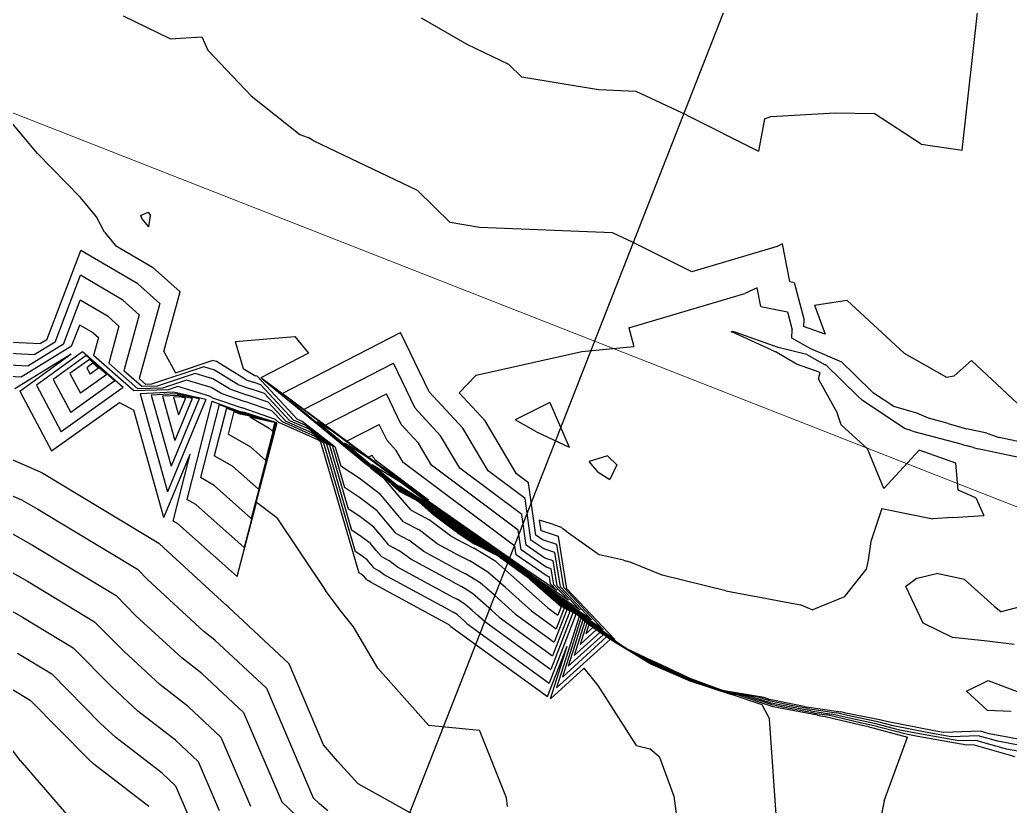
# Model space of a CAD drawing. Header units: metres. Extents: x -1120501 to 1198934, y -4928884 to 66998.
# Drawn here: x 118.3 to 221.1, y -720.7 to -639.2 of the extents above; entities that cross this region are included whole.
import ezdxf

# ---------------------------------------------------------------- set-up
doc = ezdxf.new("R2010")
doc.units = ezdxf.units.M
doc.layers.add('CL', color=5, linetype='Continuous')
doc.layers.add('Cross Sections', color=10, linetype='Continuous')
doc.layers.add('SURF2CONTOURS', color=7, linetype='Continuous', lineweight=0)

msp = doc.modelspace()

# ---------------------------------------------------------------- linework, layer by layer
at = {"color": 7, "lineweight": 0}
msp.add_circle((-684.64, 190.5), 66807.04, dxfattribs=at)
at = {"layer": 'CL', "linetype": 'Continuous', "lineweight": 0}
msp.add_lwpolyline([(-1067.58, 367.8), (-1082.93, 319.26), (-1104.11, 221.68), (-1108.39, 149.1), (-1119.85, 75.24), (-1093.53, -4.65), (-914.22, -147.32), (-825.87, -265.54), (-744.42, -314.86), (-442.72, -367.63), (-277.08, -412.37), (-43.5, -540.29), (86.31, -636.55), (247.28, -699.7), (413.51, -706.37), (555.05, -769.61), (597.29, -868.97), (635.37, -929.41), (778.63, -1023.65), (803.38, -1108.38), (824.32, -1155.97), (872.87, -1163.59)], dxfattribs=at)
at = {"layer": 'Cross Sections', "linetype": 'Continuous', "lineweight": 30}
msp.add_line((123.2, -812.15), (294.87, -374.62), dxfattribs=at)
at = {"layer": 'SURF2CONTOURS', "color": 4, "linetype": 'Continuous', "lineweight": -3}
for p, q in [((216.13, -652.67, 244), (217.89, -636.64, 244)), ((164.76, -641.72, 244), (160.02, -639, 244)), ((169.09, -643.79, 244), (164.76, -641.72, 244)), ((169.09, -643.79, 244), (170.45, -645.12, 244)), ((178.38, -646.44, 244), (170.45, -645.12, 244)), ((182.28, -646.6, 244), (178.38, -646.44, 244)), ((187.54, -649.04, 244), (182.28, -646.6, 244)), ((187.54, -649.04, 244), (195, -652.78, 244)), ((195.62, -649.45, 244), (196.27, -649.18, 244)), ((196.27, -649.18, 244), (202.93, -648.82, 244)), ((202.93, -648.82, 244), (206.98, -648.87, 244)), ((211.85, -652.07, 244), (206.98, -648.87, 244)), ((195.62, -649.45, 244), (195, -652.78, 244)), ((211.85, -652.07, 244), (216.13, -652.67, 244)), ((130.86, -659.46, 243), (131.67, -659.11, 243)), ((130.86, -659.46, 243), (131.02, -659.76, 243)), ((131.67, -659.11, 243), (131.91, -659.46, 243)), ((131.74, -660.63, 243), (131.91, -659.46, 243)), ((131.74, -660.63, 243), (131.02, -659.76, 243)), ((121.15, -672.37, 244), (124.69, -663.08, 244)), ((130.58, -666.54, 244), (124.69, -663.08, 244)), ((130.58, -666.54, 244), (132.87, -668.58, 244)), ((181.54, -671.13, 243), (193.56, -667.54, 243)), ((194.86, -666.96, 243), (193.56, -667.54, 243)), ((195.24, -668.91, 243), (194.86, -666.96, 243)), ((122.87, -672.81, 245), (124.61, -668.25, 245)), ((127.51, -669.95, 245), (124.61, -668.25, 245)), ((132.87, -668.58, 244), (130.72, -676.36, 244)), ((195.24, -668.91, 243), (197.99, -669.45, 243)), ((197.99, -669.45, 243), (198.49, -671.32, 243)), ((127.51, -669.95, 245), (128.63, -670.95, 245)), ((128.63, -670.95, 245), (127.57, -674.77, 245)), ((181.54, -671.13, 243), (182.05, -673.04, 243)), ((198.43, -672.2, 243), (198.49, -671.32, 243)), ((115.58, -672.5, 244), (120.51, -672.75, 244)), ((122.87, -672.81, 245), (119.17, -675.08, 245)), ((121.15, -672.37, 244), (120.51, -672.75, 244)), ((140.68, -672.52, 243), (146.9, -672.01, 243)), ((140.68, -672.52, 243), (141.54, -675.33, 243)), ((146.9, -672.01, 243), (148.3, -673.74, 243)), ((200.42, -673.28, 243), (198.43, -672.2, 243)), ((117.83, -677.4, 246), (123.68, -673.81, 246)), ((118.35, -677.68, 246), (123.68, -673.81, 246)), ((125.22, -674, 245), (121.82, -676.47, 245)), ((128.22, -676.62, 245), (125.22, -674, 245)), ((148.3, -673.74, 243), (143.34, -676.29, 243)), ((165.69, -676.03, 243), (176.67, -673.56, 243)), ((176.67, -673.56, 243), (182.05, -673.04, 243)), ((203.63, -674.68, 243), (200.42, -673.28, 243)), ((119.17, -675.08, 245), (114.34, -674.83, 245)), ((125.94, -674.79, 244), (125.29, -675.26, 244)), ((126.51, -675.29, 244), (125.94, -674.79, 244)), ((130.61, -677.45, 245), (127.57, -674.77, 245)), ((147.8, -679.58, 244), (157.12, -674.78, 244)), ((159.37, -679.44, 244), (157.12, -674.78, 244)), ((204.9, -675.92, 243), (203.63, -674.68, 243)), ((125.29, -675.26, 244), (125.64, -675.92, 244)), ((126.51, -675.29, 244), (125.64, -675.92, 244)), ((137.43, -675.17, 244), (132.03, -676.97, 244)), ((138.56, -675.51, 244), (137.43, -675.17, 244)), ((140.96, -676.98, 244), (138.56, -675.51, 244)), ((141.54, -675.33, 243), (142.72, -676.05, 243)), ((142.72, -676.05, 243), (142.84, -676.09, 243)), ((142.97, -676.14, 243), (142.84, -676.09, 243)), ((165.69, -676.03, 243), (163.94, -677.85, 243)), ((204.9, -675.92, 243), (206.92, -677.89, 243)), ((121.82, -676.47, 245), (123.64, -679.9, 245)), ((128.22, -676.62, 245), (123.64, -679.9, 245)), ((131.43, -676.99, 244), (130.72, -676.36, 244)), ((132.03, -676.97, 244), (131.43, -676.99, 244)), ((135.65, -676.53, 245), (133.17, -677.36, 245)), ((138.21, -677.3, 245), (135.65, -676.53, 245)), ((140.96, -676.98, 244), (142.27, -677.43, 244)), ((147.15, -680.61, 243), (142.97, -676.14, 243)), ((174.48, -699.38, 243), (143.34, -676.29, 243)), ((143.61, -676.5, 243), (143.47, -676.41, 243)), ((154.25, -685.27, 243), (143.47, -676.41, 243)), ((176.17, -700.67, 243), (143.61, -676.5, 243)), ((118.35, -677.68, 246), (121.64, -683.88, 246)), ((133.17, -677.36, 245), (130.61, -677.45, 245)), ((134.5, -677.96, 245), (131.99, -678.09, 245)), ((131.99, -678.09, 245), (134.05, -685.48, 245)), ((136.95, -678.5, 245), (134.5, -677.96, 245)), ((139.21, -677.91, 245), (138.21, -677.3, 245)), ((139.21, -677.91, 245), (141.7, -678.76, 245)), ((143.74, -677.93, 244), (142.27, -677.43, 244)), ((146.37, -680.75, 244), (143.74, -677.93, 244)), ((163.94, -677.85, 243), (166.62, -680.77, 243)), ((209.02, -679.29, 243), (206.92, -677.89, 243)), ((121.64, -683.88, 246), (128.68, -678.85, 246)), ((128.68, -678.85, 246), (130.19, -679.65, 246)), ((136.95, -678.5, 245), (134.05, -685.48, 245)), ((134.91, -678.28, 244), (134.29, -678.31, 244)), ((134.29, -678.31, 244), (134.8, -680.16, 244)), ((135.53, -678.42, 244), (134.8, -680.16, 244)), ((135.53, -678.42, 244), (134.91, -678.28, 244)), ((139.04, -679.08, 245), (137.11, -686.65, 245)), ((139.04, -679.08, 245), (141.25, -679.9, 245)), ((144.51, -679.72, 245), (141.7, -678.76, 245)), ((173.34, -678.86, 243), (169.73, -680.65, 243)), ((173.34, -678.86, 243), (175.35, -683.51, 243)), ((133.3, -690.79, 246), (130.19, -679.65, 246)), ((140.54, -679.81, 244), (139.95, -682.14, 244)), ((140.54, -679.81, 244), (141.23, -680.06, 244)), ((143.85, -680.62, 244), (141.23, -680.06, 244)), ((142.39, -680.14, 245), (141.25, -679.9, 245)), ((144.97, -680.96, 245), (142.39, -680.14, 245)), ((145.6, -680.88, 245), (144.51, -679.72, 245)), ((166.81, -693.68, 244), (147.8, -679.58, 244)), ((162.01, -682.31, 244), (159.37, -679.44, 244)), ((211.42, -679.97, 243), (209.02, -679.29, 243)), ((212.62, -680.5, 243), (211.42, -679.97, 243)), ((144.97, -680.96, 245), (142.37, -690.88, 245)), ((144.86, -680.95, 244), (143.84, -684.84, 244)), ((144.86, -680.95, 244), (143.85, -680.62, 244)), ((149, -682.39, 245), (145.6, -680.88, 245)), ((148.31, -681.61, 244), (146.37, -680.75, 244)), ((147.63, -680.82, 243), (147.15, -680.61, 243)), ((151.08, -683.5, 243), (147.63, -680.82, 243)), ((150.75, -681.83, 244), (149.18, -680.87, 244)), ((155.79, -686.29, 244), (149.18, -680.87, 244)), ((152.26, -682.87, 245), (155.63, -681.13, 245)), ((156.45, -682.82, 245), (155.63, -681.13, 245)), ((169.88, -686.26, 243), (166.62, -680.77, 243)), ((171.97, -681.89, 243), (169.73, -680.65, 243)), ((214.65, -681.04, 243), (212.62, -680.5, 243)), ((214.65, -681.04, 243), (216.57, -681.58, 243)), ((142.33, -683.5, 244), (139.95, -682.14, 244)), ((150.47, -683.28, 244), (148.31, -681.61, 244)), ((170.53, -696.52, 244), (150.75, -681.83, 244)), ((171.97, -681.89, 243), (175.35, -683.51, 243)), ((218.67, -682.04, 243), (216.57, -681.58, 243)), ((218.67, -682.04, 243), (219.97, -682.5, 243)), ((149.86, -683.05, 245), (149, -682.39, 245)), ((149.86, -683.05, 245), (153.15, -694.31, 245)), ((150.47, -683.28, 244), (152.4, -689.89, 244)), ((159.14, -687.98, 245), (152.26, -682.87, 245)), ((157.41, -683.86, 245), (156.45, -682.82, 245)), ((164.01, -685.67, 244), (162.01, -682.31, 244)), ((222.4, -683.02, 243), (219.97, -682.5, 243)), ((133.3, -690.79, 246), (136.03, -684.24, 246)), ((134.26, -691.16, 246), (136.03, -684.24, 246)), ((143.84, -684.84, 244), (142.33, -683.5, 244)), ((151.08, -683.5, 243), (151.66, -685.47, 243)), ((158.13, -685.08, 245), (157.41, -683.86, 245)), ((108.51, -684.67, 247), (118.51, -688.96, 247)), ((156.49, -686.87, 243), (154.25, -685.27, 243)), ((157.89, -687.17, 245), (154.9, -685.32, 245)), ((157.32, -687.32, 245), (154.9, -685.32, 245)), ((169.72, -693.76, 245), (158.13, -685.08, 245)), ((179.32, -684.4, 243), (177.41, -684.99, 243)), ((178.36, -686.09, 243), (177.41, -684.99, 243)), ((180.3, -685.32, 243), (179.32, -684.4, 243)), ((180.3, -685.32, 243), (179.57, -686.86, 243)), ((153.55, -686.71, 243), (151.66, -685.47, 243)), ((157.16, -687.27, 244), (155.79, -686.29, 244)), ((170.42, -690.47, 244), (164.01, -685.67, 244)), ((171.12, -687.18, 243), (169.88, -686.26, 243)), ((178.36, -686.09, 243), (179.57, -686.86, 243)), ((138.52, -687.46, 245), (137.11, -686.65, 245)), ((155.78, -688.4, 243), (153.55, -686.71, 243)), ((157.83, -688.07, 243), (156.49, -686.87, 243)), ((157.98, -688.01, 244), (157.16, -687.27, 244)), ((157.83, -687.68, 245), (157.32, -687.32, 245)), ((164.9, -692.37, 245), (157.89, -687.17, 245)), ((171.88, -692.64, 243), (171.12, -687.18, 243)), ((142.37, -690.88, 245), (138.52, -687.46, 245)), ((157.02, -689.91, 243), (155.78, -688.4, 243)), ((158.13, -687.95, 245), (157.83, -687.68, 245)), ((159.2, -688.78, 243), (157.83, -688.07, 243)), ((158.82, -688.45, 244), (157.98, -688.01, 244)), ((158.44, -688.11, 245), (158.13, -687.95, 245)), ((161.45, -689.93, 245), (158.44, -688.11, 245)), ((170.86, -696.2, 245), (159.14, -687.98, 245)), ((118.51, -688.96, 247), (120.21, -689.93, 247)), ((140.9, -696.91, 246), (142.91, -689.25, 246)), ((145.01, -690.82, 246), (142.91, -689.25, 246)), ((160.79, -689.64, 244), (158.82, -688.45, 244)), ((160.13, -689.35, 243), (159.2, -688.78, 243)), ((160.13, -689.35, 243), (161.38, -690.48, 243)), ((120.21, -689.93, 247), (130.55, -696.17, 247)), ((153.63, -690.7, 244), (152.4, -689.89, 244)), ((158.17, -691.24, 243), (157.02, -689.91, 243)), ((160.79, -689.64, 244), (161.55, -690.33, 244)), ((163.23, -691.85, 243), (161.38, -690.48, 243)), ((161.45, -689.93, 245), (161.72, -690.18, 245)), ((162.67, -691.16, 244), (161.55, -690.33, 244)), ((162.11, -690.47, 245), (161.72, -690.18, 245)), ((164.9, -692.54, 245), (162.11, -690.47, 245)), ((170.87, -693.65, 244), (170.42, -690.47, 244)), ((134.7, -691.42, 246), (134.26, -691.16, 246)), ((140.9, -696.91, 246), (134.7, -691.42, 246)), ((145.01, -690.82, 246), (150.05, -698.38, 246)), ((155.09, -691.8, 244), (153.63, -690.7, 244)), ((158.17, -691.24, 243), (159.77, -692.09, 243)), ((164.44, -692.47, 244), (162.67, -691.16, 244)), ((155.9, -692.78, 244), (155.09, -691.8, 244)), ((161.66, -693.51, 243), (159.77, -692.09, 243)), ((163.97, -692.4, 243), (163.23, -691.85, 243)), ((163.97, -692.4, 243), (165.49, -693.39, 243)), ((164.44, -692.47, 244), (165.35, -693.06, 244)), ((167.38, -694.23, 245), (164.9, -692.37, 245)), ((164.9, -692.54, 245), (165.2, -692.73, 245)), ((156.64, -693.65, 244), (155.9, -692.78, 244)), ((163.45, -694.48, 243), (161.66, -693.51, 243)), ((165.56, -692.92, 245), (165.2, -692.73, 245)), ((166.48, -693.65, 244), (165.35, -693.06, 244)), ((167.4, -694.38, 243), (165.49, -693.39, 243)), ((165.92, -693.18, 245), (165.56, -692.92, 245)), ((167.38, -694.23, 245), (165.92, -693.18, 245)), ((172.59, -693.12, 243), (171.88, -692.64, 243)), ((174.05, -693.6, 243), (172.59, -693.12, 243)), ((153.72, -694.69, 245), (153.15, -694.31, 245)), ((156.64, -693.65, 244), (157.68, -694.2, 244)), ((158.91, -695.12, 244), (157.68, -694.2, 244)), ((163.45, -694.48, 243), (165.03, -695.3, 243)), ((167.59, -694.45, 244), (166.48, -693.65, 244)), ((174.39, -699, 244), (166.81, -693.68, 244)), ((169.27, -695.72, 243), (167.4, -694.38, 243)), ((172.14, -697.73, 244), (167.59, -694.45, 244)), ((169.85, -694.67, 245), (169.72, -693.76, 245)), ((172.83, -695, 244), (170.87, -693.65, 244)), ((174.78, -698.07, 243), (174.05, -693.6, 243)), ((114.59, -694.81, 248), (119.16, -697.41, 248)), ((154.39, -695.2, 245), (153.72, -694.69, 245)), ((154.77, -695.65, 245), (154.39, -695.2, 245)), ((163.19, -697.45, 244), (158.91, -695.12, 244)), ((166.92, -696.47, 243), (165.03, -695.3, 243)), ((173.07, -696.89, 245), (169.85, -694.67, 245)), ((173.67, -695.28, 244), (172.83, -695, 244)), ((174.1, -697.87, 244), (173.67, -695.28, 244)), ((131.62, -697.26, 247), (130.55, -696.17, 247)), ((155.11, -696.05, 245), (154.77, -695.65, 245)), ((155.11, -696.05, 245), (155.59, -696.31, 245)), ((156.16, -696.74, 245), (155.59, -696.31, 245)), ((168.75, -698.07, 243), (166.92, -696.47, 243)), ((176.91, -701.22, 243), (169.27, -695.72, 243)), ((172.14, -697.73, 244), (170.53, -696.52, 244)), ((174.06, -698.35, 245), (170.86, -696.2, 245)), ((119.16, -697.41, 248), (126.11, -701.6, 248)), ((137.43, -702.61, 247), (131.62, -697.26, 247)), ((162.94, -700.42, 245), (156.16, -696.74, 245)), ((163.19, -697.45, 244), (164.17, -697.95, 244)), ((173.3, -696.96, 245), (173.07, -696.89, 245)), ((173.41, -697.66, 245), (173.3, -696.96, 245)), ((173.41, -697.66, 245), (174.06, -698.35, 245)), ((151.59, -700.41, 246), (150.05, -698.38, 246)), ((165.32, -698.67, 244), (164.17, -697.95, 244)), ((166.44, -699.65, 244), (165.32, -698.67, 244)), ((170.13, -699.29, 243), (168.75, -698.07, 243)), ((173.48, -699.05, 243), (172.12, -697.86, 243)), ((179.65, -703.29, 243), (172.12, -697.86, 243)), ((174.1, -697.87, 244), (176.47, -700.39, 244)), ((174.78, -698.07, 243), (178.87, -702.43, 243)), ((167.29, -700.4, 244), (166.44, -699.65, 244)), ((171.45, -700.49, 243), (170.13, -699.29, 243)), ((174.81, -700.21, 243), (173.48, -699.05, 243)), ((174.68, -699.87, 244), (173.91, -699.2, 244)), ((178.18, -702.28, 244), (173.91, -699.2, 244)), ((176.47, -700.39, 244), (174.39, -699, 244)), ((177.93, -701.8, 243), (174.48, -699.38, 243)), ((152.98, -702.14, 246), (151.59, -700.41, 246)), ((162.94, -700.42, 245), (163.3, -700.61, 245)), ((163.72, -700.87, 245), (163.3, -700.61, 245)), ((168.09, -701.13, 244), (167.29, -700.4, 244)), ((171.45, -700.49, 243), (173.98, -702.33, 243)), ((175.43, -700.53, 244), (173.63, -705.15, 244)), ((174.81, -700.21, 243), (173.98, -702.33, 243)), ((175.43, -700.53, 244), (174.68, -699.87, 244)), ((175.87, -700.69, 245), (175.69, -700.53, 245)), ((176.71, -701.26, 245), (175.69, -700.53, 245)), ((176.05, -700.85, 245), (175.87, -700.69, 245)), ((176.91, -701.22, 243), (176.17, -700.67, 243)), ((129.16, -704.69, 248), (126.11, -701.6, 248)), ((164.14, -701.23, 245), (163.72, -700.87, 245)), ((164.45, -701.5, 245), (164.14, -701.23, 245)), ((164.74, -701.78, 245), (164.45, -701.5, 245)), ((164.74, -701.78, 245), (173.27, -707.97, 245)), ((168.09, -701.13, 244), (173.63, -705.15, 244)), ((176.05, -700.85, 245), (173.27, -707.97, 245)), ((176.37, -701.06, 245), (174.03, -708.48, 245)), ((176.77, -701.4, 244), (175.25, -706.23, 244)), ((179.59, -703.44, 245), (176.37, -701.06, 245)), ((177.18, -701.75, 243), (176.47, -703.98, 243)), ((179.84, -703.59, 245), (176.71, -701.26, 245)), ((178.87, -702.95, 244), (176.77, -701.4, 244)), ((178.15, -702.46, 243), (177.18, -701.75, 243)), ((138.6, -703.52, 247), (137.43, -702.61, 247)), ((155.51, -706.41, 246), (152.98, -702.14, 246)), ((178.15, -702.46, 243), (176.47, -703.98, 243)), ((178.87, -702.43, 243), (177.93, -701.8, 243)), ((180.21, -703.79, 244), (178.18, -702.28, 244)), ((143.93, -708.5, 247), (138.6, -703.52, 247)), ((179.59, -703.44, 245), (174.03, -708.48, 245)), ((178.87, -702.95, 244), (175.25, -706.23, 244)), ((180.58, -703.98, 243), (179.65, -703.29, 243)), ((183.65, -705.9, 245), (179.84, -703.59, 245)), ((182.68, -705.28, 244), (180.21, -703.79, 244)), ((132.87, -708.12, 248), (129.16, -704.69, 248)), ((181.7, -704.66, 243), (180.58, -703.98, 243)), ((181.7, -704.66, 243), (183.94, -705.72, 243)), ((118.11, -704.88, 249), (121.66, -707.02, 249)), ((182.68, -705.28, 244), (183.86, -705.84, 244)), ((183.65, -705.9, 245), (183.79, -705.96, 245)), ((183.86, -705.84, 244), (186.33, -706.92, 244)), ((183.94, -705.72, 243), (185.04, -706.2, 243)), ((160.74, -712.33, 246), (155.51, -706.41, 246)), ((183.79, -705.96, 245), (187.61, -707.64, 245)), ((185.04, -706.2, 243), (188.01, -707.61, 243)), ((186.33, -706.92, 244), (187.92, -707.68, 244)), ((126.7, -712.13, 249), (121.66, -707.02, 249)), ((187.61, -707.64, 245), (187.83, -707.75, 245)), ((188, -707.81, 245), (187.83, -707.75, 245)), ((189.19, -708.14, 244), (187.92, -707.68, 244)), ((192.12, -709.14, 245), (188, -707.81, 245)), ((190.38, -708.46, 243), (188.01, -707.61, 243)), ((216.57, -708.81, 242), (218.81, -707.71, 242)), ((218.81, -707.71, 242), (221.83, -708.84, 242)), ((135.86, -710.43, 248), (132.87, -708.12, 248)), ((143.93, -708.5, 247), (148.77, -719.86, 247)), ((191.84, -708.99, 244), (189.19, -708.14, 244)), ((191.57, -708.85, 243), (190.38, -708.46, 243)), ((194.9, -709.41, 243), (191.57, -708.85, 243)), ((218.71, -710.77, 242), (216.57, -708.81, 242)), ((193.57, -709.28, 244), (191.84, -708.99, 244)), ((192.25, -709.16, 245), (192.12, -709.14, 245)), ((192.25, -709.16, 245), (195.35, -710.19, 245)), ((196.41, -710.23, 244), (193.57, -709.28, 244)), ((196.23, -709.85, 243), (194.9, -709.41, 243)), ((198.54, -710.32, 243), (196.23, -709.85, 243)), ((139.22, -713.57, 248), (135.86, -710.43, 248)), ((195.35, -710.19, 245), (196.12, -711.68, 245)), ((197.55, -710.46, 244), (196.41, -710.23, 244)), ((200.76, -711.08, 244), (197.55, -710.46, 244)), ((200.07, -710.62, 243), (198.54, -710.32, 243)), ((200.07, -710.62, 243), (203.06, -711.07, 243)), ((218.71, -710.77, 242), (221.21, -710.87, 242)), ((196.95, -723.52, 245), (196.12, -711.68, 245)), ((200.76, -711.08, 244), (202.08, -711.28, 244)), ((205.55, -712.09, 244), (202.08, -711.28, 244)), ((204.54, -711.42, 243), (203.06, -711.07, 243)), ((207.36, -711.99, 243), (204.54, -711.42, 243)), ((208.96, -712.41, 243), (207.36, -711.99, 243)), ((128.32, -713.63, 249), (126.7, -712.13, 249)), ((160.74, -712.33, 246), (166.04, -712.87, 246)), ((168.86, -719.89, 246), (166.04, -712.87, 246)), ((206.67, -712.32, 244), (205.55, -712.09, 244)), ((210.31, -713.28, 244), (206.67, -712.32, 244)), ((212.65, -713.12, 243), (208.96, -712.41, 243)), ((133.11, -717.33, 249), (128.32, -713.63, 249)), ((139.22, -713.57, 248), (142.27, -720.74, 248)), ((211.51, -713.51, 244), (210.31, -713.28, 244)), ((216.6, -714.41, 244), (211.51, -713.51, 244)), ((214.97, -713.54, 243), (212.65, -713.12, 243)), ((217.78, -713.44, 243), (214.97, -713.54, 243)), ((219.83, -714.01, 243), (217.78, -713.44, 243)), ((223.2, -714.64, 243), (219.83, -714.01, 243)), ((118.38, -715.99, 250), (117.38, -714.66, 250)), ((217.27, -714.39, 244), (216.6, -714.41, 244)), ((221.63, -715.61, 244), (217.27, -714.39, 244)), ((118.38, -715.99, 250), (130.87, -730.46, 250)), ((134.51, -718.64, 249), (133.11, -717.33, 249)), ((134.51, -718.64, 249), (135.78, -721.62, 249)), ((149.43, -720.49, 247), (148.77, -719.86, 247)), ((168.94, -720.77, 246), (168.86, -719.89, 246)), ((150.32, -721.22, 247), (149.43, -720.49, 247))]:
    msp.add_line(p, q, dxfattribs=at)
at = {"layer": 'SURF2CONTOURS', "color": 2, "linetype": 'Continuous', "lineweight": -3}
for p, q in [((133.94, -641.12, 243.5), (129.11, -638.79, 243.5)), ((133.94, -641.12, 243.5), (137.23, -640.93, 243.5)), ((137.23, -640.93, 243.5), (137.87, -642.32, 243.5)), ((137.87, -642.32, 243.5), (142.36, -647.06, 243.5)), ((142.36, -647.06, 243.5), (147.4, -651.05, 243.5)), ((120.19, -653.03, 243.5), (117.51, -649.85, 243.5)), ((147.4, -651.05, 243.5), (148.26, -651.38, 243.5)), ((148.89, -651.74, 243.5), (148.26, -651.38, 243.5)), ((159.62, -656.88, 243.5), (148.89, -651.74, 243.5)), ((124.64, -657.6, 243.5), (120.19, -653.03, 243.5)), ((126.3, -659.61, 243.5), (124.64, -657.6, 243.5)), ((159.62, -656.88, 243.5), (162.99, -660.19, 243.5)), ((127.14, -661.21, 243.5), (126.3, -659.61, 243.5)), ((166.05, -660.7, 243.5), (162.99, -660.19, 243.5)), ((127.14, -661.21, 243.5), (128.28, -662.59, 243.5)), ((179.84, -661.25, 243.5), (166.05, -660.7, 243.5)), ((181.91, -662.22, 243.5), (179.84, -661.25, 243.5)), ((128.28, -662.59, 243.5), (132.12, -664.84, 243.5)), ((188.08, -665.31, 243.5), (181.91, -662.22, 243.5)), ((196.93, -662.67, 243.5), (188.08, -665.31, 243.5)), ((197.48, -662.42, 243.5), (196.93, -662.67, 243.5)), ((198.23, -666.32, 243.5), (197.48, -662.42, 243.5)), ((122.01, -672.59, 244.5), (124.65, -665.67, 244.5)), ((129.05, -668.25, 244.5), (124.65, -665.67, 244.5)), ((132.12, -664.84, 243.5), (134.99, -667.4, 243.5)), ((198.23, -666.32, 243.5), (198.68, -666.41, 243.5)), ((198.68, -666.41, 243.5), (199.7, -670.19, 243.5)), ((133.28, -673.56, 243.5), (134.99, -667.4, 243.5)), ((129.05, -668.25, 244.5), (130.75, -669.77, 244.5)), ((200.8, -668.76, 243.5), (204.14, -668.24, 243.5)), ((200.8, -668.76, 243.5), (201.9, -671.76, 243.5)), ((204.14, -668.24, 243.5), (210.11, -673.75, 243.5)), ((130.75, -669.77, 244.5), (129.14, -675.57, 244.5)), ((123.73, -673.03, 245.5), (124.57, -670.83, 245.5)), ((125.97, -671.65, 245.5), (124.57, -670.83, 245.5)), ((199.7, -670.19, 243.5), (199.65, -670.99, 243.5)), ((125.97, -671.65, 245.5), (126.51, -672.13, 245.5)), ((145.57, -677.94, 243.5), (157.86, -671.61, 243.5)), ((160.83, -677.75, 243.5), (157.86, -671.61, 243.5)), ((192.16, -671.53, 242.5), (192.24, -671.5, 242.5)), ((192.16, -671.53, 242.5), (192.23, -671.53, 242.5)), ((196.3, -673.41, 242.5), (192.23, -671.53, 242.5)), ((192.57, -671.57, 242.5), (192.24, -671.5, 242.5)), ((192.24, -671.5, 242.5), (192.24, -671.5, 242.5)), ((197.04, -673.16, 242.5), (192.57, -671.57, 242.5)), ((201.9, -671.76, 243.5), (199.65, -670.99, 243.5)), ((122.01, -672.59, 244.5), (119.84, -673.92, 244.5)), ((126.51, -672.13, 245.5), (126, -673.98, 245.5)), ((119.84, -673.92, 244.5), (113.07, -673.57, 244.5)), ((123.73, -673.03, 245.5), (118.5, -676.24, 245.5)), ((124.87, -673.61, 245.5), (120.09, -677.07, 245.5)), ((129.08, -677.29, 245.5), (124.87, -673.61, 245.5)), ((130.19, -677.67, 245.5), (126, -673.98, 245.5)), ((133.28, -673.56, 243.5), (134.49, -675.77, 243.5)), ((196.3, -673.41, 242.5), (196.8, -673.6, 242.5)), ((196.9, -673.66, 242.5), (196.8, -673.6, 242.5)), ((198.94, -674.9, 242.5), (196.9, -673.66, 242.5)), ((200.02, -673.9, 242.5), (197.04, -673.16, 242.5)), ((200.02, -673.9, 242.5), (201.92, -674.94, 242.5)), ((210.11, -673.75, 243.5), (214.48, -676.24, 243.5)), ((125.58, -674.39, 244.5), (123.55, -675.86, 244.5)), ((127.37, -675.96, 244.5), (125.58, -674.39, 244.5)), ((134.49, -675.77, 243.5), (138.31, -674.49, 243.5)), ((138.74, -674.61, 243.5), (138.31, -674.49, 243.5)), ((141.84, -676.52, 243.5), (138.74, -674.61, 243.5)), ((201.39, -675.74, 242.5), (198.94, -674.9, 242.5)), ((201.99, -674.97, 242.5), (201.92, -674.94, 242.5)), ((205.3, -678.21, 242.5), (201.99, -674.97, 242.5)), ((217.1, -674.52, 243.5), (215.28, -676.1, 243.5)), ((224.84, -681.79, 243.5), (217.1, -674.52, 243.5)), ((118.5, -676.24, 245.5), (115.61, -676.09, 245.5)), ((123.55, -675.86, 244.5), (124.64, -677.91, 244.5)), ((127.37, -675.96, 244.5), (124.64, -677.91, 244.5)), ((131.02, -677.22, 244.5), (129.14, -675.57, 244.5)), ((136.54, -675.85, 244.5), (132.6, -677.17, 244.5)), ((138.39, -676.4, 244.5), (136.54, -675.85, 244.5)), ((201.21, -676.4, 242.5), (201.39, -675.74, 242.5)), ((214.48, -676.24, 243.5), (215.28, -676.1, 243.5)), ((120.09, -677.07, 245.5), (122.64, -681.89, 245.5)), ((140.09, -677.44, 244.5), (138.39, -676.4, 244.5)), ((141.84, -676.52, 243.5), (142.55, -676.76, 243.5)), ((143.35, -677.03, 243.5), (142.55, -676.76, 243.5)), ((146.76, -680.68, 243.5), (143.35, -677.03, 243.5)), ((201.21, -676.4, 242.5), (201.24, -676.5, 242.5)), ((201.24, -676.5, 242.5), (203.15, -679.94, 242.5)), ((129.08, -677.29, 245.5), (122.64, -681.89, 245.5)), ((133.74, -677.55, 245.5), (130.19, -677.67, 245.5)), ((134.29, -677.8, 245.5), (130.84, -677.97, 245.5)), ((130.84, -677.97, 245.5), (133.67, -688.13, 245.5)), ((132.6, -677.17, 244.5), (131.02, -677.22, 244.5)), ((134.71, -678.12, 244.5), (133.14, -678.2, 244.5)), ((134.76, -677.21, 245.5), (133.74, -677.55, 245.5)), ((137.66, -678.55, 245.5), (134.29, -677.8, 245.5)), ((136.24, -678.46, 244.5), (134.71, -678.12, 244.5)), ((138.04, -678.19, 245.5), (134.76, -677.21, 245.5)), ((140.09, -677.44, 244.5), (141.99, -678.09, 244.5)), ((144.12, -678.82, 244.5), (141.99, -678.09, 244.5)), ((170.64, -696.53, 243.5), (145.57, -677.94, 243.5)), ((150.03, -681.23, 244.5), (156.38, -677.96, 244.5)), ((157.91, -681.13, 244.5), (156.38, -677.96, 244.5)), ((164.32, -681.54, 243.5), (160.83, -677.75, 243.5)), ((133.14, -678.2, 244.5), (134.43, -682.82, 244.5)), ((137.66, -678.55, 245.5), (133.67, -688.13, 245.5)), ((136.24, -678.46, 244.5), (134.43, -682.82, 244.5)), ((138.28, -678.72, 245.5), (135.68, -688.91, 245.5)), ((138.33, -678.37, 245.5), (138.04, -678.19, 245.5)), ((138.28, -678.72, 245.5), (141.27, -679.82, 245.5)), ((138.33, -678.37, 245.5), (141.42, -679.43, 245.5)), ((145.99, -680.82, 244.5), (144.12, -678.82, 244.5)), ((147.18, -679.17, 243.5), (146.33, -678.64, 243.5)), ((155.02, -685.78, 243.5), (146.33, -678.64, 243.5)), ((173.35, -698.59, 243.5), (147.18, -679.17, 243.5)), ((205.3, -678.21, 242.5), (205.73, -678.63, 242.5)), ((210.14, -681.57, 242.5), (205.73, -678.63, 242.5)), ((139.79, -679.45, 244.5), (138.53, -684.39, 244.5)), ((139.79, -679.45, 244.5), (141.24, -679.98, 244.5)), ((143.12, -680.38, 244.5), (141.24, -679.98, 244.5)), ((141.66, -679.9, 245.5), (141.27, -679.82, 245.5)), ((144.89, -680.61, 245.5), (141.42, -679.43, 245.5)), ((145.03, -680.97, 245.5), (141.66, -679.9, 245.5)), ((203.57, -681.17, 242.5), (203.15, -679.94, 242.5)), ((108.83, -681.04, 246.5), (120.47, -686.04, 246.5)), ((145.03, -680.97, 245.5), (141.64, -693.9, 245.5)), ((142.2, -680.35, 243.5), (144.23, -681.52, 243.5)), ((142.2, -680.35, 243.5), (144.58, -680.86, 243.5)), ((144.92, -680.95, 244.5), (143.11, -687.86, 244.5)), ((144.92, -680.95, 244.5), (143.12, -680.38, 244.5)), ((144.81, -680.94, 243.5), (144.58, -680.86, 243.5)), ((144.81, -680.94, 243.5), (144.58, -681.82, 243.5)), ((145.21, -680.95, 245.5), (144.89, -680.61, 245.5)), ((149.34, -682.78, 245.5), (145.21, -680.95, 245.5)), ((148.66, -682, 244.5), (145.99, -680.82, 244.5)), ((147.97, -681.21, 243.5), (146.76, -680.68, 243.5)), ((150.78, -683.39, 243.5), (147.97, -681.21, 243.5)), ((162.98, -690.83, 244.5), (150.03, -681.23, 244.5)), ((159.71, -683.09, 244.5), (157.91, -681.13, 244.5)), ((206.29, -683.66, 242.5), (203.57, -681.17, 242.5)), ((144.58, -681.82, 243.5), (144.23, -681.52, 243.5)), ((150.16, -683.16, 244.5), (148.66, -682, 244.5)), ((166.95, -685.96, 243.5), (164.32, -681.54, 243.5)), ((210.81, -681.76, 242.5), (210.14, -681.57, 242.5)), ((211.15, -681.91, 242.5), (210.81, -681.76, 242.5)), ((216.01, -683.19, 242.5), (211.15, -681.91, 242.5)), ((149.55, -682.94, 245.5), (149.34, -682.78, 245.5)), ((149.55, -682.94, 245.5), (153.52, -696.52, 245.5)), ((150.16, -683.16, 244.5), (152.77, -692.1, 244.5)), ((154.32, -684.5, 244.5), (152.04, -683.09, 244.5)), ((156.56, -686.81, 244.5), (152.04, -683.09, 244.5)), ((161.07, -685.37, 244.5), (159.71, -683.09, 244.5)), ((216.01, -683.19, 242.5), (216.63, -683.37, 242.5)), ((150.78, -683.39, 243.5), (152.03, -687.68, 243.5)), ((154.49, -684.52, 245.5), (154.89, -684.31, 245.5)), ((154.99, -684.51, 245.5), (154.89, -684.31, 245.5)), ((207.98, -687.8, 242.5), (206.29, -683.66, 242.5)), ((207.98, -687.8, 242.5), (211.65, -683.82, 242.5)), ((215.47, -685.17, 242.5), (211.65, -683.82, 242.5)), ((217.31, -683.52, 242.5), (216.63, -683.37, 242.5)), ((217.31, -683.52, 242.5), (217.73, -683.66, 242.5)), ((223.13, -684.81, 242.5), (217.73, -683.66, 242.5)), ((140.42, -685.48, 244.5), (138.53, -684.39, 244.5)), ((167.72, -694.44, 244.5), (154.32, -684.5, 244.5)), ((155.31, -685.13, 245.5), (154.49, -684.52, 245.5)), ((155.1, -684.64, 245.5), (154.99, -684.51, 245.5)), ((155.19, -684.78, 245.5), (155.1, -684.64, 245.5)), ((155.19, -684.78, 245.5), (160.76, -688.95, 245.5)), ((155.31, -685.13, 245.5), (160.76, -688.95, 245.5)), ((215.71, -687.97, 242.5), (215.47, -685.17, 242.5)), ((120.47, -686.04, 246.5), (120.73, -686.19, 246.5)), ((120.73, -686.19, 246.5), (132.77, -693.46, 246.5)), ((143.11, -687.86, 244.5), (140.42, -685.48, 244.5)), ((154.72, -685.64, 242.5), (156.13, -686.7, 242.5)), ((154.72, -685.64, 242.5), (156.15, -686.66, 242.5)), ((156.82, -687.07, 243.5), (155.02, -685.78, 243.5)), ((170.07, -692.11, 244.5), (161.07, -685.37, 244.5)), ((170.77, -688.82, 243.5), (166.95, -685.96, 243.5)), ((157.59, -688.48, 242.5), (156.13, -686.7, 242.5)), ((157.75, -688.11, 242.5), (156.15, -686.66, 242.5)), ((157.49, -687.47, 244.5), (156.56, -686.81, 244.5)), ((157.9, -688.04, 243.5), (156.82, -687.07, 243.5)), ((153.59, -688.71, 243.5), (152.03, -687.68, 243.5)), ((158.05, -687.98, 244.5), (157.49, -687.47, 244.5)), ((161.46, -689.84, 245.5), (157.75, -687.55, 245.5)), ((158.09, -687.83, 245.5), (157.75, -687.55, 245.5)), ((159.39, -688.95, 242.5), (157.75, -688.11, 242.5)), ((159.01, -688.62, 243.5), (157.9, -688.04, 243.5)), ((158.63, -688.28, 244.5), (158.05, -687.98, 244.5)), ((158.16, -687.88, 245.5), (158.09, -687.83, 245.5)), ((158.2, -687.92, 245.5), (158.16, -687.88, 245.5)), ((158.25, -687.94, 245.5), (158.2, -687.92, 245.5)), ((161.78, -690.08, 245.5), (158.25, -687.94, 245.5)), ((161.12, -689.79, 244.5), (158.63, -688.28, 244.5)), ((217.52, -688.76, 242.5), (215.71, -687.97, 242.5)), ((136.61, -689.44, 245.5), (135.68, -688.91, 245.5)), ((141.64, -693.9, 245.5), (136.61, -689.44, 245.5)), ((155.44, -690.1, 243.5), (153.59, -688.71, 243.5)), ((158.94, -690.04, 242.5), (157.59, -688.48, 242.5)), ((160.46, -689.5, 243.5), (159.01, -688.62, 243.5)), ((159.8, -689.2, 242.5), (159.39, -688.95, 242.5)), ((159.8, -689.2, 242.5), (161.3, -690.55, 242.5)), ((171.38, -693.15, 243.5), (170.77, -688.82, 243.5)), ((217.52, -688.76, 242.5), (218.36, -690.58, 242.5)), ((156.46, -691.35, 243.5), (155.44, -690.1, 243.5)), ((158.94, -690.04, 242.5), (160.81, -691.04, 242.5)), ((160.46, -689.5, 243.5), (161.46, -690.4, 243.5)), ((161.12, -689.79, 244.5), (161.63, -690.25, 244.5)), ((162.08, -690.29, 245.5), (161.46, -689.84, 245.5)), ((162.95, -691.51, 243.5), (161.46, -690.4, 243.5)), ((162.39, -690.82, 244.5), (161.63, -690.25, 244.5)), ((161.78, -690.08, 245.5), (161.8, -690.1, 245.5)), ((161.83, -690.13, 245.5), (161.8, -690.1, 245.5)), ((161.83, -690.13, 245.5), (163.96, -691.71, 245.5)), ((162.08, -690.29, 245.5), (163.96, -691.71, 245.5)), ((207.79, -689.87, 242.5), (206.63, -693.27, 242.5)), ((207.79, -689.87, 242.5), (213.07, -690.93, 242.5)), ((157.41, -692.44, 243.5), (156.46, -691.35, 243.5)), ((163.03, -692.7, 242.5), (160.81, -691.04, 242.5)), ((163.51, -692.2, 242.5), (161.3, -690.55, 242.5)), ((164.67, -692.51, 244.5), (162.39, -690.82, 244.5)), ((164.2, -692.43, 243.5), (162.95, -691.51, 243.5)), ((172.63, -697.6, 244.5), (162.98, -690.83, 244.5)), ((163.52, -691.26, 242.5), (178.99, -702.74, 242.5)), ((163.52, -691.26, 242.5), (178.31, -702.22, 242.5)), ((172.24, -691.06, 242.5), (172.39, -692.13, 242.5)), ((173.72, -691.52, 242.5), (172.24, -691.06, 242.5)), ((215.12, -690.78, 242.5), (213.07, -690.93, 242.5)), ((215.12, -690.78, 242.5), (218.36, -690.58, 242.5)), ((116.55, -691.89, 247.5), (119.68, -693.67, 247.5)), ((153.67, -692.69, 244.5), (152.77, -692.1, 244.5)), ((157.41, -692.44, 243.5), (158.72, -693.15, 243.5)), ((163.73, -692.36, 242.5), (163.51, -692.2, 242.5)), ((163.73, -692.36, 242.5), (165.57, -693.56, 242.5)), ((164.2, -692.43, 243.5), (165.42, -693.23, 243.5)), ((164.67, -692.51, 244.5), (165.27, -692.9, 244.5)), ((170.36, -694.16, 244.5), (170.07, -692.11, 244.5)), ((172.47, -692.18, 242.5), (172.39, -692.13, 242.5)), ((174.24, -692.76, 242.5), (172.47, -692.18, 242.5)), ((173.72, -691.52, 242.5), (174.53, -691.79, 242.5)), ((174.53, -691.79, 242.5), (174.68, -691.98, 242.5)), ((175.03, -692.2, 242.5), (174.68, -691.98, 242.5)), ((175.03, -692.2, 242.5), (178.48, -694.65, 242.5)), ((132.85, -693.54, 246.5), (132.77, -693.46, 246.5)), ((139.71, -699.85, 246.5), (132.85, -693.54, 246.5)), ((154.74, -693.5, 244.5), (153.67, -692.69, 244.5)), ((155.33, -694.22, 244.5), (154.74, -693.5, 244.5)), ((160.28, -694.31, 243.5), (158.72, -693.15, 243.5)), ((163.57, -693, 242.5), (163.03, -692.7, 242.5)), ((163.57, -693, 242.5), (165.47, -693.98, 242.5)), ((166.02, -693.29, 244.5), (165.27, -692.9, 244.5)), ((166.94, -694.01, 243.5), (165.42, -693.23, 243.5)), ((167.86, -694.74, 242.5), (165.57, -693.56, 242.5)), ((166.76, -693.81, 244.5), (166.02, -693.29, 244.5)), ((172.71, -694.06, 243.5), (171.38, -693.15, 243.5)), ((175.12, -698.18, 242.5), (174.24, -692.76, 242.5)), ((206.63, -693.27, 242.5), (206.37, -695.23, 242.5)), ((119.68, -693.67, 247.5), (128.33, -698.88, 247.5)), ((155.88, -694.85, 244.5), (155.33, -694.22, 244.5)), ((163.32, -695.97, 243.5), (160.28, -694.31, 243.5)), ((167.72, -695.37, 242.5), (165.47, -693.98, 242.5)), ((169.76, -695.98, 244.5), (166.76, -693.81, 244.5)), ((168.43, -695.08, 243.5), (166.94, -694.01, 243.5)), ((169.76, -695.98, 244.5), (167.72, -694.44, 244.5)), ((172.95, -695.94, 244.5), (170.36, -694.16, 244.5)), ((173.86, -694.44, 243.5), (172.71, -694.06, 243.5)), ((174.44, -697.97, 243.5), (173.86, -694.44, 243.5)), ((155.88, -694.85, 244.5), (156.64, -695.26, 244.5)), ((157.54, -695.93, 244.5), (156.64, -695.26, 244.5)), ((169.9, -697.28, 242.5), (167.72, -695.37, 242.5)), ((170.11, -696.35, 242.5), (167.86, -694.74, 242.5)), ((174.52, -699.47, 243.5), (168.43, -695.08, 243.5)), ((180.98, -695.21, 242.5), (178.48, -694.65, 242.5)), ((180.98, -695.21, 242.5), (181.28, -695.32, 242.5)), ((181.68, -695.44, 242.5), (181.28, -695.32, 242.5)), ((185, -696.76, 242.5), (181.68, -695.44, 242.5)), ((206.37, -695.23, 242.5), (206.16, -696.19, 242.5)), ((153.76, -696.68, 245.5), (153.52, -696.52, 245.5)), ((163.07, -698.94, 244.5), (157.54, -695.93, 244.5)), ((163.32, -695.97, 243.5), (164.6, -696.63, 243.5)), ((166.12, -697.57, 243.5), (164.6, -696.63, 243.5)), ((179.29, -702.97, 242.5), (170.11, -696.35, 242.5)), ((176.16, -700.4, 243.5), (170.64, -696.53, 243.5)), ((173.49, -696.12, 244.5), (172.95, -695.94, 244.5)), ((173.76, -697.77, 244.5), (173.49, -696.12, 244.5)), ((203.96, -699, 242.5), (206.16, -696.19, 242.5)), ((211.44, -697.08, 242.5), (213.47, -696.62, 242.5)), ((216.37, -697.23, 242.5), (213.47, -696.62, 242.5)), ((154.04, -696.89, 245.5), (153.76, -696.68, 245.5)), ((154.2, -697.09, 245.5), (154.04, -696.89, 245.5)), ((154.35, -697.25, 245.5), (154.2, -697.09, 245.5)), ((154.35, -697.25, 245.5), (154.55, -697.36, 245.5)), ((154.79, -697.54, 245.5), (154.55, -697.36, 245.5)), ((162.81, -701.91, 245.5), (154.79, -697.54, 245.5)), ((167.59, -698.86, 243.5), (166.12, -697.57, 243.5)), ((171.55, -698.73, 242.5), (169.9, -697.28, 242.5)), ((172.88, -698.64, 242.5), (171.23, -697.2, 242.5)), ((180.39, -703.8, 242.5), (171.23, -697.2, 242.5)), ((175.26, -699.37, 244.5), (172.63, -697.6, 244.5)), ((191.59, -698.39, 242.5), (185, -696.76, 242.5)), ((211.44, -697.08, 242.5), (210.28, -697.94, 242.5)), ((219.45, -699.98, 242.5), (216.37, -697.23, 242.5)), ((112.63, -697.73, 248.5), (118.64, -701.14, 248.5)), ((174.5, -700.05, 242.5), (172.88, -698.64, 242.5)), ((174.08, -699.46, 243.5), (173.02, -698.53, 243.5)), ((178.92, -702.78, 243.5), (173.02, -698.53, 243.5)), ((174.52, -699.47, 243.5), (173.35, -698.59, 243.5)), ((173.76, -697.77, 244.5), (175.26, -699.37, 244.5)), ((174.44, -697.97, 243.5), (177.67, -701.41, 243.5)), ((175.12, -698.18, 242.5), (180.08, -703.45, 242.5)), ((191.59, -698.39, 242.5), (194.18, -698.89, 242.5)), ((212.06, -701.75, 242.5), (210.28, -697.94, 242.5)), ((130.39, -700.98, 247.5), (128.33, -698.88, 247.5)), ((163.07, -698.94, 244.5), (163.73, -699.28, 244.5)), ((164.52, -699.77, 244.5), (163.73, -699.28, 244.5)), ((168.71, -699.84, 243.5), (167.59, -698.86, 243.5)), ((173.12, -700.16, 242.5), (171.55, -698.73, 242.5)), ((175.12, -700.37, 243.5), (174.08, -699.46, 243.5)), ((194.18, -698.89, 242.5), (199.36, -699.87, 242.5)), ((200.55, -700.37, 242.5), (203.96, -699, 242.5)), ((224.52, -699.44, 242.5), (220.15, -700.58, 242.5)), ((139.98, -700.06, 246.5), (139.71, -699.85, 246.5)), ((146.28, -705.97, 246.5), (139.98, -700.06, 246.5)), ((165.29, -700.44, 244.5), (164.52, -699.77, 244.5)), ((165.87, -700.95, 244.5), (165.29, -700.44, 244.5)), ((169.77, -700.81, 243.5), (168.71, -699.84, 243.5)), ((173.12, -700.16, 242.5), (174.16, -700.92, 242.5)), ((175.74, -700.69, 244.5), (173.45, -706.56, 244.5)), ((175.12, -700.37, 243.5), (173.8, -703.74, 243.5)), ((174.5, -700.05, 242.5), (174.16, -700.92, 242.5)), ((175.28, -700.28, 244.5), (174.8, -699.87, 244.5)), ((177.44, -701.77, 244.5), (174.8, -699.87, 244.5)), ((175.74, -700.69, 244.5), (175.28, -700.28, 244.5)), ((177.67, -701.41, 243.5), (176.16, -700.4, 243.5)), ((200.55, -700.37, 242.5), (199.36, -699.87, 242.5)), ((219.45, -699.98, 242.5), (220.15, -700.58, 242.5)), ((118.64, -701.14, 248.5), (123.89, -704.31, 248.5)), ((135.15, -705.36, 247.5), (130.39, -700.98, 247.5)), ((166.42, -701.45, 244.5), (165.87, -700.95, 244.5)), ((166.42, -701.45, 244.5), (173.45, -706.56, 244.5)), ((169.77, -700.81, 243.5), (173.8, -703.74, 243.5)), ((176.57, -701.23, 244.5), (174.64, -707.35, 244.5)), ((176.97, -701.57, 243.5), (175.86, -705.11, 243.5)), ((179.23, -703.19, 244.5), (176.57, -701.23, 244.5)), ((178.51, -702.71, 243.5), (176.97, -701.57, 243.5)), ((180.03, -703.69, 244.5), (177.44, -701.77, 244.5)), ((215.13, -703.24, 242.5), (212.06, -701.75, 242.5)), ((162.81, -701.91, 245.5), (162.86, -701.93, 245.5)), ((162.92, -701.97, 245.5), (162.86, -701.93, 245.5)), ((162.98, -702.02, 245.5), (162.92, -701.97, 245.5)), ((163.03, -702.06, 245.5), (162.98, -702.02, 245.5)), ((163.07, -702.1, 245.5), (163.03, -702.06, 245.5)), ((163.07, -702.1, 245.5), (173.09, -709.38, 245.5)), ((178.51, -702.71, 243.5), (175.86, -705.11, 243.5)), ((177.38, -701.92, 242.5), (177.08, -702.86, 242.5)), ((177.79, -702.22, 242.5), (177.08, -702.86, 242.5)), ((177.79, -702.22, 242.5), (177.38, -701.92, 242.5)), ((179.7, -703.2, 242.5), (178.31, -702.22, 242.5)), ((180.4, -703.88, 243.5), (178.92, -702.78, 243.5)), ((179.29, -702.97, 242.5), (178.99, -702.74, 242.5)), ((179.23, -703.19, 244.5), (174.64, -707.35, 244.5)), ((180.08, -703.45, 242.5), (179.7, -703.2, 242.5)), ((183.16, -705.59, 244.5), (180.03, -703.69, 244.5)), ((180.76, -704.07, 242.5), (180.39, -703.8, 242.5)), ((218.72, -703.62, 242.5), (215.13, -703.24, 242.5)), ((221.5, -703.96, 242.5), (218.72, -703.62, 242.5)), ((127.93, -708.41, 248.5), (123.89, -704.31, 248.5)), ((173.09, -709.38, 245.5), (175.14, -704.13, 245.5)), ((173.42, -709.6, 245.5), (175.14, -704.13, 245.5)), ((182.19, -704.97, 243.5), (180.4, -703.88, 243.5)), ((181.21, -704.35, 242.5), (180.76, -704.07, 242.5)), ((181.21, -704.35, 242.5), (183.98, -705.66, 242.5)), ((137.23, -706.97, 247.5), (135.15, -705.36, 247.5)), ((182.19, -704.97, 243.5), (183.9, -705.78, 243.5)), ((183.16, -705.59, 244.5), (183.82, -705.9, 244.5)), ((183.82, -705.9, 244.5), (186.97, -707.28, 244.5)), ((183.9, -705.78, 243.5), (185.69, -706.56, 243.5)), ((183.98, -705.66, 242.5), (184.4, -705.84, 242.5)), ((184.4, -705.84, 242.5), (188.06, -707.57, 242.5)), ((149.86, -714.37, 246.5), (146.28, -705.97, 246.5)), ((173.42, -709.6, 245.5), (176.91, -706.44, 245.5)), ((178.37, -708.21, 245.5), (176.91, -706.44, 245.5)), ((185.69, -706.56, 243.5), (187.97, -707.64, 243.5)), ((141.57, -711.04, 247.5), (137.23, -706.97, 247.5)), ((186.97, -707.28, 244.5), (187.87, -707.71, 244.5)), ((188.6, -707.97, 244.5), (187.87, -707.71, 244.5)), ((189.79, -708.3, 243.5), (187.97, -707.64, 243.5)), ((190.97, -708.63, 242.5), (188.06, -707.57, 242.5)), ((117.59, -708.62, 249.5), (119.44, -709.74, 249.5)), ((130.59, -710.87, 248.5), (127.93, -708.41, 248.5)), ((182.34, -714.44, 245.5), (178.37, -708.21, 245.5)), ((191.98, -709.06, 244.5), (188.6, -707.97, 244.5)), ((191.7, -708.92, 243.5), (189.79, -708.3, 243.5)), ((191.43, -708.77, 242.5), (190.97, -708.63, 242.5)), ((195.56, -709.47, 242.5), (191.43, -708.77, 242.5)), ((194.24, -709.35, 243.5), (191.7, -708.92, 243.5)), ((125.47, -715.85, 249.5), (119.44, -709.74, 249.5)), ((192.91, -709.22, 244.5), (191.98, -709.06, 244.5)), ((196.5, -710.42, 244.5), (192.91, -709.22, 244.5)), ((196.32, -710.04, 243.5), (194.24, -709.35, 243.5)), ((196.14, -709.67, 242.5), (195.56, -709.47, 242.5)), ((199.04, -710.25, 242.5), (196.14, -709.67, 242.5)), ((134.49, -713.88, 248.5), (130.59, -710.87, 248.5)), ((141.57, -711.04, 247.5), (145.52, -720.3, 247.5)), ((198.04, -710.39, 243.5), (196.32, -710.04, 243.5)), ((197.05, -710.53, 244.5), (196.5, -710.42, 244.5)), ((201.1, -711.31, 244.5), (197.05, -710.53, 244.5)), ((200.42, -710.85, 243.5), (198.04, -710.39, 243.5)), ((199.73, -710.39, 242.5), (199.04, -710.25, 242.5)), ((199.73, -710.39, 242.5), (203.54, -710.97, 242.5)), ((200.42, -710.85, 243.5), (202.57, -711.18, 243.5)), ((204.04, -711.08, 242.5), (203.54, -710.97, 242.5)), ((201.1, -711.31, 244.5), (201.6, -711.39, 244.5)), ((206.06, -712.43, 244.5), (201.6, -711.39, 244.5)), ((205.05, -711.76, 243.5), (202.57, -711.18, 243.5)), ((207.71, -711.82, 242.5), (204.04, -711.08, 242.5)), ((207.02, -712.15, 243.5), (205.05, -711.76, 243.5)), ((208.28, -711.97, 242.5), (207.71, -711.82, 242.5)), ((213.22, -712.93, 242.5), (208.28, -711.97, 242.5)), ((206.32, -712.48, 244.5), (206.06, -712.43, 244.5)), ((206.32, -712.48, 244.5), (210.45, -713.57, 244.5)), ((209.64, -712.84, 243.5), (207.02, -712.15, 243.5)), ((212.08, -713.31, 243.5), (209.64, -712.84, 243.5)), ((214.16, -713.1, 242.5), (213.22, -712.93, 242.5)), ((218.03, -712.97, 242.5), (214.16, -713.1, 242.5)), ((218.93, -713.22, 242.5), (218.03, -712.97, 242.5)), ((136.86, -716.11, 248.5), (134.49, -713.88, 248.5)), ((208.01, -720.18, 244.5), (210.45, -713.57, 244.5)), ((215.79, -713.97, 243.5), (212.08, -713.31, 243.5)), ((217.53, -713.92, 243.5), (215.79, -713.97, 243.5)), ((220.73, -714.81, 243.5), (217.53, -713.92, 243.5)), ((223.71, -714.1, 242.5), (218.93, -713.22, 242.5)), ((151.32, -716.08, 246.5), (149.86, -714.37, 246.5)), ((182.34, -714.44, 245.5), (183.72, -714.79, 245.5)), ((184.71, -715.64, 245.5), (183.72, -714.79, 245.5)), ((222.69, -715.17, 243.5), (220.73, -714.81, 243.5)), ((126.04, -716.38, 249.5), (125.47, -715.85, 249.5)), ((136.86, -716.11, 248.5), (139.03, -721.18, 248.5)), ((153.42, -718.39, 246.5), (151.32, -716.08, 246.5)), ((184.71, -715.64, 245.5), (186.21, -719.71, 245.5)), ((131.74, -720.79, 249.5), (126.04, -716.38, 249.5)), ((153.42, -718.39, 246.5), (161.23, -722.75, 246.5)), ((186.21, -719.71, 245.5), (186.76, -723.76, 245.5)), ((208.01, -720.18, 244.5), (206.59, -727.48, 244.5)), ((147.09, -721.78, 247.5), (145.52, -720.3, 247.5))]:
    msp.add_line(p, q, dxfattribs=at)

doc.saveas('drawing.dxf')
